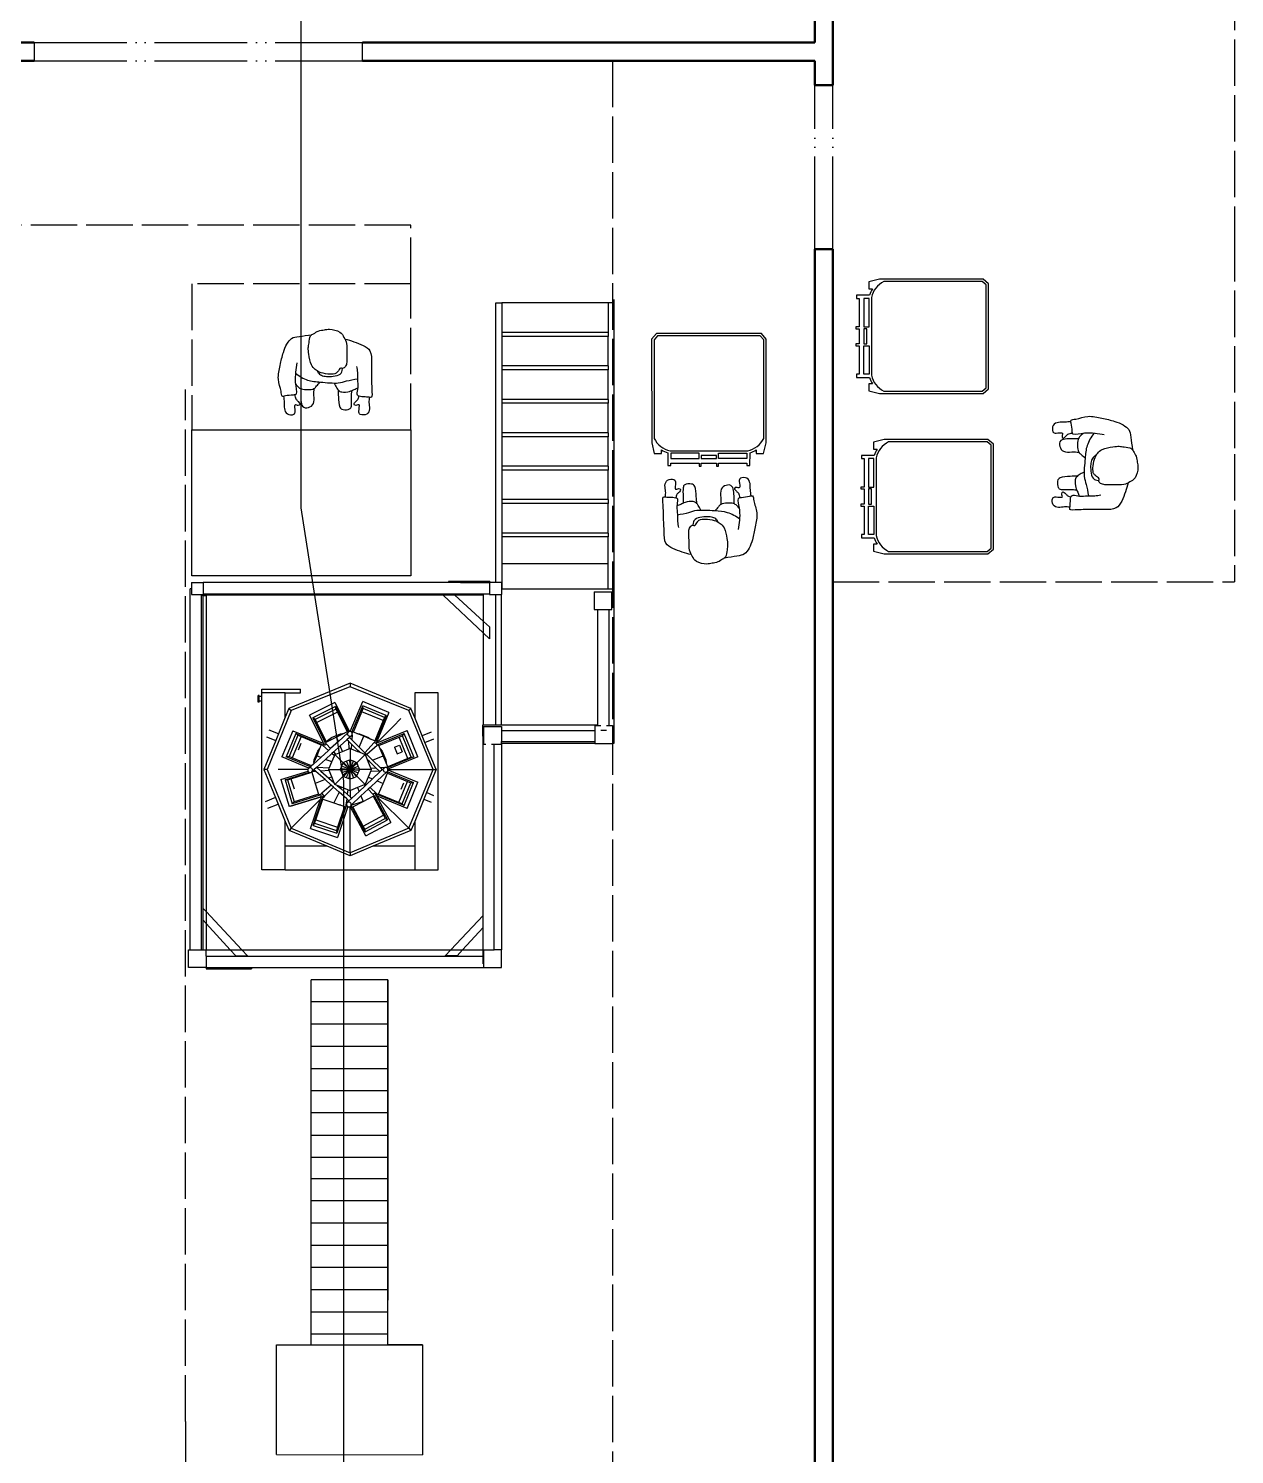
# Model space of a CAD drawing. Header units: millimetres. Extents: x 44692 to 172587, y -26854 to 14445.
# Drawn here: x 161605 to 168213, y -10758 to -2945 of the extents above; entities that cross this region are included whole.
import ezdxf

# ---------------------------------------------------------------- set-up
doc = ezdxf.new("R2010")
doc.units = ezdxf.units.MM
doc.header["$LTSCALE"] = 100
doc.linetypes.add('DASHEDX2', pattern=[3.048, 2.54, -0.508])
doc.linetypes.add('DIVIDEX2', pattern=[6.604, 5.08, -0.508, 0, -0.508, 0, -0.508])
for name, color, linetype in [('Area circulacion', 50, 'DASHEDX2'), ('Area proceso', 90, 'DASHEDX2'), ('Flujo linea A', 4, 'Continuous'), ('Maquinas', 200, 'Continuous'), ('Mesas-estantes', 230, 'Continuous'), ('Muebles', 112, 'Continuous'), ('Personal', 171, 'Continuous'), ('Puertas', 43, 'DIVIDEX2')]:
    doc.layers.add(name, color=color, linetype=linetype)
doc.layers.add('Paredes', color=7, linetype='Continuous', lineweight=50)

# ---------------------------------------------------------------- blocks, each defined once
blk = doc.blocks.new('pa17-16')
for points, knots in [([(5.62, 2.5537), (5.6188, 2.5427), (5.6154, 2.5253), (5.6223, 2.4901), (5.6346, 2.4293), (5.661, 2.4064), (5.685, 2.3908), (5.7322, 2.3832), (5.7723, 2.3842), (5.7881, 2.3969), (5.8018, 2.4268), (5.8146, 2.4162), (5.8324, 2.4305), (5.8382, 2.4568), (5.8318, 2.5038), (5.8344, 2.5615), (5.8137, 2.5937), (5.7944, 2.6284), (5.7307, 2.6388), (5.7037, 2.6296), (5.6679, 2.626), (5.6442, 2.6055), (5.6228, 2.5961), (5.6214, 2.5667), (5.62, 2.5537)], [0, 0, 0, 0, 0.297584, 0.631064, 1.068635, 1.39533, 1.69617, 2.097861, 2.458938, 2.716293, 3.010442, 3.199165, 3.447293, 3.731671, 4.119196, 4.541864, 4.881702, 5.22714, 5.673063, 5.989311, 6.327668, 6.644571, 6.906626, 7.259736, 7.259736, 7.259736, 7.259736]), ([(5.5575, 2.4391), (5.5549, 2.4218), (5.5525, 2.3852), (5.5491, 2.3329), (5.5712, 2.2599), (5.5431, 2.2589), (5.5029, 2.2526), (5.4793, 2.2435), (5.4785, 2.2813), (5.4499, 2.3438), (5.4658, 2.4235), (5.4776, 2.5033), (5.5116, 2.5798), (5.5552, 2.585), (5.608, 2.5962), (5.6336, 2.6001)], [0, 0, 0, 0, 0.404899, 0.829805, 1.276298, 1.516647, 1.885942, 2.122553, 2.418487, 2.881882, 3.382407, 3.897515, 4.613825, 5.020942, 5.393355, 5.393355, 5.393355, 5.393355]), ([(5.8196, 2.5846), (5.837, 2.5819), (5.8817, 2.5675), (5.9755, 2.5418), (5.972, 2.4609), (5.9791, 2.3926), (5.9812, 2.315), (5.9891, 2.2612), (5.9692, 2.2664), (5.9401, 2.2663), (5.9063, 2.2668), (5.9005, 2.2811), (5.909, 2.3184), (5.9007, 2.3606), (5.9019, 2.4011), (5.8964, 2.4238), (5.8933, 2.4348)], [6.682038, 6.682038, 6.682038, 6.682038, 7.076266, 7.806153, 8.304227, 8.77662, 9.284333, 9.649979, 9.844608, 10.160206, 10.472731, 10.661147, 10.998544, 11.371438, 11.724832, 12.051545, 12.051545, 12.051545, 12.051545]), ([(5.6724, 2.3994), (5.675, 2.3947), (5.6837, 2.383), (5.7041, 2.3718), (5.7348, 2.3697), (5.774, 2.3728), (5.8085, 2.3874), (5.8116, 2.4015), (5.8144, 2.4199)], [0.121052, 0.121052, 0.121052, 0.121052, 0.297289, 0.584433, 0.895396, 1.26174, 1.600834, 1.760925, 1.760925, 1.760925, 1.760925]), ([(5.5522, 2.3809), (5.573, 2.3653), (5.6222, 2.3398), (5.6924, 2.3383), (5.7952, 2.3323), (5.8376, 2.352), (5.881, 2.3613), (5.9019, 2.366)], [0, 0, 0, 0, 0.49262, 0.970296, 1.525877, 1.91054, 2.357805, 2.357805, 2.357805, 2.357805]), ([(5.5552, 2.3206), (5.5597, 2.3147), (5.5706, 2.3043), (5.5892, 2.2916), (5.6248, 2.2913), (5.6613, 2.2967), (5.6731, 2.3154), (5.6858, 2.3299), (5.6912, 2.3378)], [0, 0, 0, 0, 0.262594, 0.520609, 0.853848, 1.185107, 1.43842, 1.738028, 1.738028, 1.738028, 1.738028]), ([(5.7713, 2.3359), (5.7736, 2.3305), (5.7786, 2.3203), (5.7954, 2.2951), (5.8154, 2.2848), (5.8612, 2.2906), (5.8838, 2.3057), (5.8988, 2.3117), (5.9058, 2.3148)], [0, 0, 0, 0, 0.233477, 0.532145, 0.79329, 1.163492, 1.458071, 1.725911, 1.725911, 1.725911, 1.725911]), ([(5.4915, 2.2484), (5.4936, 2.2374), (5.4981, 2.215), (5.4968, 2.1806), (5.512, 2.1445), (5.5569, 2.147), (5.5634, 2.1681), (5.5498, 2.2128), (5.5753, 2.1995), (5.5912, 2.209), (5.5741, 2.2257), (5.5617, 2.2339), (5.5559, 2.2515), (5.5556, 2.26)], [0, 0, 0, 0, 0.324329, 0.654038, 0.980089, 1.31306, 1.562526, 1.890179, 2.123217, 2.319335, 2.559559, 2.78492, 3.066636, 3.066636, 3.066636, 3.066636]), ([(5.5867, 2.2952), (5.5866, 2.2877), (5.5872, 2.2667), (5.5883, 2.1873), (5.6353, 2.19), (5.6673, 2.2128), (5.6606, 2.2618), (5.6599, 2.2881), (5.6606, 2.3008)], [0.078483, 0.078483, 0.078483, 0.078483, 0.321516, 0.797556, 1.122606, 1.448668, 1.830958, 2.166281, 2.166281, 2.166281, 2.166281]), ([(5.7943, 2.2992), (5.7951, 2.2858), (5.7984, 2.2614), (5.8038, 2.2002), (5.8255, 2.1869), (5.8672, 2.191), (5.8755, 2.2117), (5.8718, 2.2605), (5.8715, 2.286), (5.871, 2.2978)], [0, 0, 0, 0, 0.353805, 0.775896, 1.041599, 1.377968, 1.615337, 2.001902, 2.313716, 2.313716, 2.313716, 2.313716]), ([(5.9713, 2.2652), (5.9703, 2.2553), (5.9686, 2.234), (5.9786, 2.2017), (5.9668, 2.1644), (5.9218, 2.1628), (5.9134, 2.1832), (5.9229, 2.229), (5.8988, 2.2135), (5.882, 2.2215), (5.8976, 2.2397), (5.908, 2.248), (5.912, 2.2618), (5.9127, 2.2683)], [0.038839, 0.038839, 0.038839, 0.038839, 0.324329, 0.654038, 0.980089, 1.31306, 1.562526, 1.890179, 2.123217, 2.319335, 2.559559, 2.78492, 2.989829, 2.989829, 2.989829, 2.989829])]:
    blk.add_open_spline(points, degree=3, knots=knots)
blk = doc.blocks.new('MU11-9')
for points in [[(-0.0431, 0.5974), (-0.0431, 0.5827), (-0.171, 0.5827), (-0.171, 0.5944), (-0.178, 0.5944), (-0.185, 0.5944), (-0.1854, 0.5362, 0.065352), (-0.2135, 0.5234), (-0.2134, 0.5392), (-0.2457, 0.5392), (-0.2575, 0.4915), (-0.2579, 0.0248), (-0.2362, 0), (0, 0), (0.2362, 0), (0.2579, 0.0248), (0.2575, 0.4915), (0.2457, 0.5392), (0.2134, 0.5392), (0.2135, 0.5234, 0.065352), (0.1854, 0.5362), (0.185, 0.5944), (0.178, 0.5944), (0.171, 0.5944), (0.171, 0.5827), (0.0431, 0.5827), (0.0431, 0.5974), (0.0344, 0.5974), (0.0344, 0.5827), (0, 0.5827), (-0.0344, 0.5827), (-0.0344, 0.5974)], [(-0.2468, 0.4718), (-0.2471, 0.0288), (-0.2314, 0.0107), (0, 0.0107), (0.2314, 0.0107), (0.2471, 0.0288), (0.2468, 0.4718, 0.222129), (0.1747, 0.5279), (-0.1747, 0.5279, 0.222129)]]:
    blk.add_lwpolyline(points, format="xyb", close=True)
for points in [[(-0.0431, 0.5382), (-0.171, 0.5382), (-0.171, 0.5618), (-0.0431, 0.5618), (-0.0431, 0.5382)], [(0.0431, 0.5382), (0.171, 0.5382), (0.171, 0.5618), (0.0431, 0.5618), (0.0431, 0.5382)]]:
    blk.add_lwpolyline(points)
blk.add_lwpolyline([(0.0344, 0.5489), (0.0344, 0.5618), (0, 0.5618), (-0.0344, 0.5618), (-0.0344, 0.5489), (0, 0.5489)], close=True)

msp = doc.modelspace()

# ---------------------------------------------------------------- linework, layer by layer
at = {"layer": 'Area circulacion'}
for p, q in [((164805.615, -3121.917), (164805.615, -18323.152)), ((164805.615, -3121.917), (164805.615, -3271.917)), ((163700.126, -4021.917), (151171.241, -4021.917)), ((163700.126, -4344.124), (163700.126, -4021.917)), ((162466.513, -10576.822), (162466.513, -4921.917)), ((162466.513, -10576.822), (162466.513, -15026.822))]:
    msp.add_line(p, q, dxfattribs=at)
at = {"layer": 'Area proceso'}
for p, q in [((168213.246, -1176.439), (168213.246, -4076.439)), ((168213.246, -4076.439), (168213.246, -5276.439)), ((168213.246, -5276.439), (168213.246, -5976.439)), ((166013.246, -5976.439), (168213.246, -5976.439))]:
    msp.add_line(p, q, dxfattribs=at)
at = {"layer": 'Area proceso', "linetype": 'DASHEDX2'}
for p, q in [((163700.126, -4344.124), (162500.126, -4344.124)), ((162500.126, -4344.124), (162500.126, -5144.124)), ((163700.126, -5144.124), (163700.126, -4344.124))]:
    msp.add_line(p, q, dxfattribs=at)
at = {"layer": 'Flujo linea A'}
for p, q in [((163100.126, -3572.223), (163100.126, -849.099)), ((163100.126, -5571.19), (163100.126, -3572.223)), ((163333.835, -7068.065), (163100.126, -5571.19)), ((163333.835, -15033.968), (163333.835, -7068.065))]:
    msp.add_line(p, q, dxfattribs=at)
at = {"layer": 'Maquinas'}
for p, q in [((164166.321, -4448.675), (164198.667, -4448.675)), ((164166.321, -5980.769), (164166.321, -4448.675)), ((164780.9, -4448.675), (164198.667, -4448.675)), ((164198.667, -4448.675), (164198.667, -4610.406)), ((164813.246, -4448.675), (164780.9, -4448.675)), ((164780.9, -4448.675), (164780.9, -4610.406)), ((164813.246, -4429.267), (164813.246, -4448.675)), ((164813.246, -4448.675), (164813.246, -6014.234)), ((164780.9, -4610.406), (164198.667, -4610.406)), ((164198.667, -4610.406), (164198.667, -4631.83)), ((164780.9, -4631.83), (164198.667, -4631.83)), ((164198.667, -4631.83), (164198.667, -4793.562)), ((164780.9, -4610.406), (164780.9, -4631.83)), ((164780.9, -4793.562), (164780.9, -4631.83)), ((164780.9, -4793.562), (164198.667, -4793.562)), ((164198.667, -4793.562), (164198.667, -4814.986)), ((164780.9, -4814.986), (164198.667, -4814.986)), ((164198.667, -4814.986), (164198.667, -4976.717)), ((164780.9, -4793.562), (164780.9, -4814.986)), ((164780.9, -4976.717), (164780.9, -4814.986)), ((164780.9, -4976.717), (164198.667, -4976.717)), ((164198.667, -4976.717), (164198.667, -4998.141)), ((164780.9, -4998.141), (164198.667, -4998.141)), ((164198.667, -4998.141), (164198.667, -5159.873)), ((164780.9, -4976.717), (164780.9, -4998.141)), ((164780.9, -5159.873), (164780.9, -4998.141)), ((164780.9, -5159.873), (164198.667, -5159.873)), ((164198.667, -5159.873), (164198.667, -5181.297)), ((164780.9, -5181.297), (164198.667, -5181.297)), ((164198.667, -5181.297), (164198.667, -5343.028)), ((164780.9, -5159.873), (164780.9, -5181.297)), ((164780.9, -5343.028), (164780.9, -5181.297)), ((164780.9, -5343.028), (164198.667, -5343.028)), ((164198.667, -5343.028), (164198.667, -5364.452)), ((164780.9, -5364.452), (164198.667, -5364.452)), ((164198.667, -5364.452), (164198.667, -5526.184)), ((164780.9, -5343.028), (164780.9, -5364.452)), ((164780.9, -5526.184), (164780.9, -5364.452)), ((164780.9, -5526.184), (164198.667, -5526.184)), ((164198.667, -5526.184), (164198.667, -5547.608)), ((164780.9, -5526.184), (164780.9, -5547.608)), ((164780.9, -5547.608), (164198.667, -5547.608)), ((164198.667, -5547.608), (164198.667, -5709.339)), ((164780.9, -5709.339), (164780.9, -5547.608)), ((164780.9, -5709.339), (164198.667, -5709.339)), ((164198.667, -5709.339), (164198.667, -5730.763)), ((164780.9, -5730.763), (164198.667, -5730.763)), ((164198.667, -5730.763), (164198.667, -5878.662)), ((164780.9, -5709.339), (164780.9, -5730.763)), ((164780.9, -5878.662), (164780.9, -5730.763)), ((164780.9, -5878.662), (164198.667, -5878.662)), ((164198.667, -5878.662), (164198.667, -6014.234)), ((164780.9, -6014.234), (164780.9, -5878.662)), ((162491.76, -7992.707), (162491.76, -6015.859)), ((162498.027, -6015.859), (162491.76, -6015.859)), ((162498.027, -5980.769), (162562.719, -5980.769)), ((162498.027, -5980.769), (162498.027, -6015.859)), ((162498.027, -6015.859), (162498.027, -6045.462)), ((162562.719, -5980.769), (162562.719, -6042.362)), ((164131.513, -5980.769), (162562.719, -5980.769)), ((163971.625, -5975.386), (163906.932, -5975.386)), ((163906.932, -5975.386), (163906.932, -5980.769)), ((164133.356, -5975.386), (163971.625, -5975.386)), ((163971.625, -5975.386), (163971.625, -5980.769)), ((163971.625, -5980.769), (164131.513, -5980.769)), ((164131.513, -5980.769), (164131.513, -6042.362)), ((164131.513, -5980.769), (164133.356, -5980.769)), ((164196.206, -5980.769), (164131.513, -5980.769)), ((164196.206, -5980.769), (164131.513, -5980.769)), ((164133.356, -5975.386), (164133.356, -5980.769)), ((164166.321, -5980.769), (164133.356, -5980.769)), ((164196.206, -5980.769), (164166.321, -5980.769)), ((164196.206, -5980.769), (164196.206, -6014.234)), ((164196.206, -6014.234), (164198.667, -6014.234)), ((164196.206, -6014.234), (164196.206, -6045.462)), ((164198.667, -6014.234), (164780.9, -6014.234)), ((164780.9, -6014.234), (164813.246, -6014.234)), ((164813.246, -6014.234), (164813.246, -6861.706)), ((162498.027, -6045.462), (162553.353, -6045.462)), ((162553.353, -6045.462), (162562.719, -6045.462)), ((162553.353, -6049.567), (162553.353, -6045.462)), ((162553.353, -6049.567), (162562.719, -6049.567)), ((162553.353, -7992.707), (162553.353, -6049.567)), ((162562.719, -6042.362), (164099.167, -6042.362)), ((162562.719, -6042.362), (162562.719, -6045.462)), ((162562.719, -6051.931), (162562.719, -6049.567)), ((162578.892, -6049.567), (162562.719, -6049.567)), ((162562.719, -6051.931), (162578.892, -6051.931)), ((162562.719, -7766.283), (162562.719, -6051.931)), ((162578.892, -6049.567), (162578.892, -6051.931)), ((163877.122, -6049.567), (162578.892, -6049.567)), ((162578.892, -6051.931), (162578.892, -7783.534)), ((163937.436, -6045.462), (163872.743, -6045.462)), ((163877.122, -6049.567), (163872.743, -6045.462)), ((163941.914, -6049.567), (163877.122, -6049.567)), ((164099.167, -6257.734), (163877.122, -6049.567)), ((163941.914, -6049.567), (163937.436, -6045.462)), ((164099.167, -6049.567), (163941.914, -6049.567)), ((164099.167, -6193.715), (163941.914, -6049.567)), ((164099.167, -6049.567), (164099.167, -6042.362)), ((164099.167, -6042.362), (164131.513, -6042.362)), ((164099.167, -6193.715), (164099.167, -6049.567)), ((164131.513, -6042.362), (164131.513, -6045.462)), ((164131.513, -6045.462), (164166.321, -6045.462)), ((164166.321, -6759.913), (164166.321, -6045.462)), ((164166.321, -6045.462), (164196.206, -6045.462)), ((164196.206, -6759.913), (164196.206, -6045.462)), ((164704.719, -6031.597), (164704.719, -6128.635)), ((164704.719, -6031.597), (164801.758, -6031.597)), ((164801.758, -6128.635), (164801.758, -6031.597)), ((164704.719, -6128.635), (164725.272, -6128.635)), ((164725.272, -6759.913), (164725.272, -6128.635)), ((164725.272, -6128.635), (164786.865, -6128.635)), ((164786.865, -6128.635), (164801.758, -6128.635)), ((164786.865, -6764.668), (164786.865, -6128.635)), ((164131.513, -6223.366), (164099.167, -6193.715)), ((164099.167, -6257.734), (164099.167, -6193.715)), ((164131.513, -6223.366), (164131.513, -6288.059)), ((164099.167, -6759.913), (164099.167, -6257.734)), ((164131.513, -6288.059), (164099.167, -6257.734)), ((163366.951, -6531.208), (163032.05, -6669.928)), ((163366.916, -6551.107), (163044.575, -6682.41)), ((163366.951, -6551.092), (163366.916, -6551.107)), ((163366.951, -6531.208), (163366.951, -6551.092)), ((163700.886, -6670.894), (163366.951, -6531.208)), ((163689.357, -6682.423), (163366.951, -6551.092)), ((162870.039, -6599.502), (162863.57, -6599.502)), ((162863.57, -6635.659), (162863.57, -6599.502)), ((162870.039, -6635.659), (162863.57, -6635.659)), ((162870.039, -6604.642), (162870.039, -6599.502)), ((162882.978, -6604.642), (162870.039, -6604.642)), ((162870.039, -6630.519), (162870.039, -6604.642)), ((162882.978, -6630.519), (162870.039, -6630.519)), ((162870.039, -6635.659), (162870.039, -6630.519)), ((162882.978, -6584.328), (162882.978, -6564.92)), ((162882.978, -6564.92), (163096.463, -6564.92)), ((163012.363, -6584.328), (162882.978, -6584.328)), ((162882.978, -6604.642), (162882.978, -6584.328)), ((162882.978, -6630.519), (162882.978, -6604.642)), ((162882.978, -7554.716), (162882.978, -6630.519)), ((163012.363, -6717.929), (163012.363, -6584.328)), ((163012.363, -6584.328), (163096.463, -6584.328)), ((163096.463, -6584.328), (163096.463, -6564.92)), ((163284.69, -6637.767), (163145.74, -6707.044)), ((163284.69, -6637.767), (163364.149, -6797.138)), ((163368.566, -6797.122), (163436.773, -6632.456)), ((163580.216, -6691.872), (163436.773, -6632.456)), ((163850.924, -6584.328), (163721.538, -6584.328)), ((163721.538, -6584.328), (163721.538, -6720.754)), ((163850.924, -7554.716), (163850.924, -6584.328)), ((163044.545, -6682.423), (162913.897, -7004.829)), ((163012.363, -6717.929), (162974.574, -6810.066)), ((163032.05, -6669.928), (163012.363, -6717.929)), ((163032.05, -6669.928), (163044.545, -6682.423)), ((163044.575, -6682.41), (163044.545, -6682.423)), ((163221.227, -6858.447), (163145.74, -6707.044)), ((163286.869, -6660.545), (163164.093, -6721.758)), ((163289.172, -6674.227), (163176.448, -6730.429)), ((163297.858, -6691.647), (163185.134, -6747.849)), ((163286.869, -6660.545), (163354.908, -6797.01)), ((163289.172, -6674.227), (163286.869, -6660.545)), ((163289.172, -6674.227), (163297.858, -6691.647)), ((163297.858, -6691.647), (163351.289, -6798.814)), ((163379.355, -6796.839), (163437.709, -6655.96)), ((163385.996, -6799.59), (163431.821, -6688.957)), ((163431.821, -6688.957), (163439.27, -6670.973)), ((163548.191, -6737.159), (163431.821, -6688.957)), ((163439.27, -6670.973), (163437.709, -6655.96)), ((163564.456, -6708.46), (163437.709, -6655.96)), ((163555.64, -6719.175), (163439.27, -6670.973)), ((163564.456, -6708.46), (163506.102, -6849.339)), ((163580.216, -6691.872), (163510.182, -6860.951)), ((163555.64, -6719.175), (163548.191, -6737.159)), ((163555.64, -6719.175), (163564.456, -6708.46)), ((163689.357, -6682.423), (163700.886, -6670.894)), ((163689.375, -6682.467), (163689.357, -6682.423)), ((163822.902, -7004.829), (163689.375, -6682.467)), ((163701.366, -6671.095), (163700.886, -6670.894)), ((163701.085, -6671.374), (163700.886, -6670.894)), ((163701.085, -6671.374), (163701.366, -6671.095)), ((163721.538, -6720.754), (163701.085, -6671.374)), ((162974.574, -6810.066), (162924.119, -6789.372)), ((163053.693, -6792.202), (162994.276, -6935.646)), ((163053.693, -6792.202), (163223.206, -6862.417)), ((163176.448, -6730.429), (163164.093, -6721.758)), ((163232.132, -6858.224), (163164.093, -6721.758)), ((163185.134, -6747.849), (163176.448, -6730.429)), ((163236.872, -6851.621), (163185.134, -6747.849)), ((163354.908, -6797.01), (163351.289, -6798.814)), ((163354.908, -6797.01), (163355.269, -6803.234)), ((163363.068, -6797.28), (163359.947, -6798.573)), ((163364.149, -6797.138), (163363.068, -6797.28)), ((163366.416, -6796.839), (163364.149, -6797.138)), ((163366.488, -6796.849), (163366.416, -6796.839)), ((163368.566, -6797.122), (163366.488, -6796.849)), ((163369.765, -6797.28), (163368.566, -6797.122)), ((163372.886, -6798.573), (163369.765, -6797.28)), ((163379.355, -6796.839), (163378.799, -6806.152)), ((163385.996, -6799.59), (163379.355, -6796.839)), ((163548.191, -6737.159), (163502.366, -6847.792)), ((163510.672, -6861.108), (163679.515, -6791.171)), ((163538.897, -6832.435), (163603.349, -6768.431)), ((163539.121, -6832.659), (163603.349, -6768.431)), ((163603.349, -6768.431), (163645.752, -6726.323)), ((163738.932, -6934.614), (163679.515, -6791.171)), ((163762.79, -6820.345), (163721.538, -6720.754)), ((164094.655, -6759.913), (164099.167, -6759.913)), ((164094.655, -6821.506), (164094.655, -6759.913)), ((164095.797, -6821.506), (164095.797, -6768.809)), ((164095.797, -6768.809), (164099.167, -6768.809)), ((164099.167, -6759.913), (164166.321, -6759.913)), ((164099.167, -6768.809), (164099.167, -6865.847)), ((164099.167, -6768.809), (164196.206, -6768.809)), ((164166.321, -6759.913), (164196.206, -6759.913)), ((164196.206, -6759.913), (164725.272, -6759.913)), ((164196.206, -6768.809), (164196.206, -6790.545)), ((164196.206, -6790.545), (164708.576, -6790.545)), ((164196.206, -6790.545), (164196.206, -6852.138)), ((164708.576, -6764.668), (164708.576, -6790.545)), ((164708.576, -6764.668), (164725.272, -6764.668)), ((164708.576, -6790.545), (164708.576, -6852.138)), ((164725.272, -6764.668), (164725.272, -6759.913)), ((164725.272, -6764.668), (164740.453, -6764.668)), ((164771.684, -6790.709), (164740.453, -6790.709)), ((164771.684, -6764.668), (164786.865, -6764.668)), ((164786.865, -6764.668), (164805.615, -6764.668)), ((164805.615, -6764.668), (164805.615, -6861.706)), ((162959.845, -6845.978), (162894.695, -7004.829)), ((162909.39, -6825.285), (162959.845, -6845.978)), ((162974.574, -6810.066), (162959.845, -6845.978)), ((163070.281, -6807.963), (163017.781, -6934.71)), ((163080.996, -6816.778), (163032.794, -6933.148)), ((163098.98, -6824.227), (163050.778, -6940.597)), ((163070.281, -6807.963), (163211.16, -6866.317)), ((163080.996, -6816.778), (163070.281, -6807.963)), ((163080.996, -6816.778), (163098.98, -6824.227)), ((163083.86, -6896.84), (163098.589, -6860.928)), ((163098.98, -6824.227), (163209.613, -6870.053)), ((163209.613, -6870.053), (163200.54, -6891.957)), ((163211.16, -6866.317), (163209.613, -6870.053)), ((163218.783, -6873.095), (163211.16, -6866.317)), ((163218.783, -6873.095), (163223.206, -6862.417)), ((163249.156, -6900.099), (163218.783, -6873.095)), ((163221.227, -6858.447), (163223.206, -6862.417)), ((163227.609, -6871.247), (163223.206, -6862.417)), ((163227.609, -6871.247), (163238.922, -6865.607)), ((163238.565, -6855.016), (163232.132, -6858.224)), ((163238.922, -6865.607), (163232.132, -6858.224)), ((163236.872, -6851.621), (163265.717, -6829.487)), ((163238.565, -6855.016), (163236.872, -6851.621)), ((163293.52, -6827.617), (163238.565, -6855.016)), ((163260.889, -6889.494), (163238.922, -6865.607)), ((163303.284, -6851.179), (163260.889, -6889.494)), ((163265.717, -6829.487), (163314.548, -6809.261)), ((163336.001, -6806.437), (163293.52, -6827.617)), ((163303.284, -6851.179), (163293.52, -6827.617)), ((163354.589, -6804.81), (163303.284, -6851.179)), ((163350.211, -6842.781), (163313.538, -6875.925)), ((163314.548, -6809.261), (163336.001, -6806.437)), ((163351.289, -6798.814), (163336.001, -6806.437)), ((163364.362, -6829.991), (163350.211, -6842.781)), ((163357.996, -6850.305), (163350.211, -6842.781)), ((163353.919, -6806.429), (163353.478, -6809.778)), ((163353.478, -6809.778), (163353.919, -6813.126)), ((163354.589, -6804.81), (163353.919, -6806.429)), ((163353.919, -6813.126), (163355.211, -6816.247)), ((163358.64, -6801.149), (163354.589, -6804.81)), ((163355.211, -6803.308), (163354.589, -6804.81)), ((163355.269, -6803.234), (163355.211, -6803.308)), ((163355.211, -6816.247), (163357.267, -6818.927)), ((163357.267, -6800.629), (163355.269, -6803.234)), ((163359.947, -6798.573), (163357.267, -6800.629)), ((163357.267, -6818.927), (163359.947, -6820.983)), ((163357.996, -6850.305), (163360.361, -6891.112)), ((163375.176, -6866.909), (163357.996, -6850.305)), ((163359.947, -6820.983), (163363.068, -6822.275)), ((163363.068, -6822.275), (163366.416, -6822.716)), ((163375.56, -6819.87), (163364.362, -6829.991)), ((163364.362, -6829.991), (163376.657, -6842.069)), ((163366.416, -6822.716), (163369.765, -6822.275)), ((163369.765, -6822.275), (163372.886, -6820.983)), ((163375.565, -6800.629), (163372.886, -6798.573)), ((163372.886, -6820.983), (163375.059, -6819.315)), ((163375.176, -6866.909), (163373.728, -6891.19)), ((163375.059, -6819.315), (163375.565, -6818.927)), ((163375.059, -6819.315), (163375.56, -6819.87)), ((163410.302, -6900.858), (163375.176, -6866.909)), ((163377.621, -6803.308), (163375.565, -6800.629)), ((163375.565, -6818.927), (163377.621, -6816.247)), ((163378.294, -6814.623), (163376.657, -6842.069)), ((163376.657, -6842.069), (163417.916, -6882.598)), ((163378.799, -6806.152), (163377.621, -6803.308)), ((163377.621, -6816.247), (163378.294, -6814.623)), ((163378.294, -6814.623), (163378.914, -6813.126)), ((163378.914, -6806.429), (163378.799, -6806.152)), ((163379.355, -6809.778), (163378.914, -6806.429)), ((163378.914, -6813.126), (163379.355, -6809.778)), ((163404.68, -6807.329), (163385.996, -6799.59)), ((163404.68, -6807.329), (163419.353, -6809.261)), ((163442.728, -6823.089), (163404.68, -6807.329)), ((163417.916, -6882.598), (163442.728, -6823.089)), ((163419.353, -6809.261), (163468.184, -6829.487)), ((163479.926, -6838.497), (163442.728, -6823.089)), ((163449.006, -6913.139), (163499.291, -6856.949)), ((163515.048, -6873.569), (163459.155, -6923.108)), ((163468.184, -6829.487), (163479.926, -6838.497)), ((163502.366, -6847.792), (163479.926, -6838.497)), ((163499.291, -6856.949), (163506.102, -6849.339)), ((163499.291, -6856.949), (163509.465, -6861.164)), ((163506.102, -6849.339), (163502.366, -6847.792)), ((163509.465, -6861.164), (163509.749, -6861.381)), ((163509.82, -6861.31), (163509.465, -6861.164)), ((163509.749, -6861.381), (163509.82, -6861.31)), ((163509.749, -6861.381), (163510.117, -6861.663)), ((163510.002, -6861.386), (163509.82, -6861.31)), ((163510.002, -6861.386), (163510.182, -6860.951)), ((163510.672, -6861.108), (163510.002, -6861.386)), ((163510.002, -6861.386), (163510.117, -6861.663)), ((163510.117, -6861.663), (163515.048, -6873.569)), ((163510.182, -6860.951), (163538.897, -6832.435)), ((163510.672, -6861.108), (163539.121, -6832.659)), ((163522.678, -6866.807), (163515.048, -6873.569)), ((163522.678, -6866.807), (163663.557, -6808.453)), ((163525.429, -6873.448), (163522.678, -6866.807)), ((163525.429, -6873.448), (163636.062, -6827.622)), ((163532.783, -6891.203), (163525.429, -6873.448)), ((163539.121, -6832.659), (163538.897, -6832.435)), ((163610.592, -6883.387), (163637.675, -6872.169)), ((163636.062, -6827.622), (163654.045, -6820.173)), ((163684.264, -6943.992), (163636.062, -6827.622)), ((163637.905, -6872.074), (163637.675, -6872.169)), ((163637.675, -6872.169), (163652.529, -6908.03)), ((163654.045, -6820.173), (163663.557, -6808.453)), ((163702.247, -6936.543), (163654.045, -6820.173)), ((163716.057, -6935.199), (163663.557, -6808.453)), ((163811.61, -6800.123), (163762.79, -6820.345)), ((163777.644, -6856.206), (163762.79, -6820.345)), ((163777.644, -6856.206), (163826.464, -6835.984)), ((163839.206, -7004.829), (163777.644, -6856.206)), ((164094.655, -6821.506), (164095.797, -6821.506)), ((164095.797, -7804.381), (164095.797, -6821.506)), ((164099.167, -6865.847), (164111.195, -6865.847)), ((164141.992, -6865.847), (164157.39, -6865.847)), ((164157.39, -6865.847), (164196.206, -6865.847)), ((164157.39, -7992.707), (164157.39, -6865.847)), ((164196.206, -6852.138), (164708.576, -6852.138)), ((164196.206, -6861.706), (164196.206, -6852.138)), ((164708.576, -6861.706), (164196.206, -6861.706)), ((164196.206, -6865.847), (164196.206, -6861.706)), ((164196.206, -6865.847), (164196.206, -7992.707)), ((164708.576, -6852.138), (164708.576, -6861.706)), ((164708.576, -6861.706), (164805.615, -6861.706)), ((164813.246, -6861.706), (164805.615, -6861.706)), ((163142.083, -6996.869), (162994.276, -6935.646)), ((163032.794, -6933.148), (163017.781, -6934.71)), ((163150.18, -6989.551), (163017.781, -6934.71)), ((163050.778, -6940.597), (163032.794, -6933.148)), ((163156.083, -6984.216), (163050.778, -6940.597)), ((163206.536, -6938.617), (163166.06, -6975.199)), ((163184.91, -6929.691), (163169.468, -6966.972)), ((163169.468, -6966.972), (163171.382, -6952.427)), ((163171.382, -6952.427), (163191.609, -6903.596)), ((163232.372, -6949.281), (163183.864, -6993.122)), ((163200.54, -6891.957), (163184.91, -6929.691)), ((163206.536, -6938.617), (163184.91, -6929.691)), ((163191.609, -6903.596), (163200.54, -6891.957)), ((163249.156, -6900.099), (163206.536, -6938.617)), ((163268.127, -6916.966), (163232.372, -6949.281)), ((163267.506, -6963.783), (163232.372, -6949.281)), ((163260.889, -6889.494), (163249.156, -6900.099)), ((163267.506, -6963.783), (163281.846, -6929.163)), ((163277.971, -6908.07), (163268.127, -6916.966)), ((163281.846, -6929.163), (163268.127, -6916.966)), ((163313.538, -6875.925), (163277.971, -6908.07)), ((163289.405, -6920.503), (163277.971, -6908.07)), ((163281.846, -6929.163), (163284.61, -6922.489)), ((163284.61, -6922.489), (163289.405, -6920.503)), ((163284.61, -6922.489), (163329.806, -6967.685)), ((163289.405, -6920.503), (163325.768, -6905.441)), ((163325.768, -6905.441), (163313.538, -6875.925)), ((163325.768, -6905.441), (163360.361, -6891.112)), ((163363.978, -6953.53), (163348.373, -6959.994)), ((163360.361, -6891.112), (163366.951, -6888.383)), ((163366.951, -6952.299), (163363.978, -6953.53)), ((163363.978, -6953.53), (163366.951, -7004.829)), ((163366.951, -6888.383), (163366.951, -6952.299)), ((163366.951, -6888.383), (163373.728, -6891.19)), ((163370.008, -6953.565), (163366.951, -6952.299)), ((163370.008, -6953.565), (163366.951, -7004.829)), ((163385.628, -6960.035), (163370.008, -6953.565)), ((163373.728, -6891.19), (163408.353, -6905.532)), ((163449.291, -6922.489), (163404.095, -6967.685)), ((163408.353, -6905.532), (163410.302, -6900.858)), ((163408.353, -6905.532), (163420.227, -6910.451)), ((163420.227, -6910.451), (163410.302, -6900.858)), ((163417.916, -6882.598), (163449.006, -6913.139)), ((163420.227, -6910.451), (163449.291, -6922.489)), ((163449.006, -6913.139), (163459.155, -6923.108)), ((163449.291, -6922.489), (163460.378, -6949.256)), ((163459.155, -6923.108), (163490.678, -6954.075)), ((163472.907, -6961.365), (163460.378, -6949.256)), ((163460.378, -6949.256), (163466.485, -6963.999)), ((163490.678, -6954.075), (163548.928, -6930.18)), ((163532.783, -6891.203), (163542.292, -6903.596)), ((163548.928, -6930.18), (163532.783, -6891.203)), ((163542.292, -6903.596), (163562.519, -6952.427)), ((163564.558, -6967.914), (163548.928, -6930.18)), ((163562.519, -6952.427), (163564.558, -6967.914)), ((163684.264, -6943.992), (163573.631, -6989.818)), ((163738.932, -6934.614), (163574.554, -7002.702)), ((163716.057, -6935.199), (163575.178, -6993.553)), ((163610.592, -6883.387), (163625.446, -6919.248)), ((163625.446, -6919.248), (163652.529, -6908.03)), ((163652.529, -6908.03), (163652.759, -6907.935)), ((163702.247, -6936.543), (163684.264, -6943.992)), ((163702.247, -6936.543), (163716.057, -6935.199)), ((162894.695, -7004.829), (162894.498, -7005.311)), ((162894.894, -7005.309), (162894.498, -7005.311)), ((162913.897, -7004.829), (162894.695, -7004.829)), ((162894.695, -7004.829), (162894.894, -7005.309)), ((162894.894, -7005.309), (162958.321, -7158.437)), ((162913.897, -7004.829), (162913.917, -7004.88)), ((162913.917, -7004.88), (163044.545, -7327.235)), ((163032.633, -7004.829), (162972.875, -7005.038)), ((162988.234, -7059.199), (163137.312, -7013.905)), ((163011.056, -7060.849), (163144.534, -7020.295)), ((163136.486, -7004.467), (163032.633, -7004.829)), ((163136.336, -7004.829), (163032.633, -7004.829)), ((163043.556, -7055.2), (163158.132, -7020.389)), ((163136.336, -7004.829), (163135.891, -7008.189)), ((163135.891, -7008.189), (163136.332, -7011.538)), ((163136.332, -7011.538), (163137.312, -7013.905)), ((163136.486, -7004.467), (163136.336, -7004.829)), ((163137.624, -7001.72), (163136.486, -7004.467)), ((163137.312, -7013.905), (163137.624, -7014.658)), ((163139.68, -6999.04), (163137.624, -7001.72)), ((163137.624, -7014.658), (163139.68, -7017.338)), ((163142.083, -6996.869), (163139.68, -6999.04)), ((163142.36, -6996.984), (163139.68, -6999.04)), ((163139.68, -7017.338), (163142.36, -7019.394)), ((163150.18, -6989.551), (163142.083, -6996.869)), ((163145.481, -6995.691), (163142.36, -6996.984)), ((163142.36, -7019.394), (163144.534, -7020.295)), ((163144.534, -7020.295), (163145.481, -7020.687)), ((163148.829, -6995.251), (163145.481, -6995.691)), ((163145.481, -7020.687), (163148.829, -7021.128)), ((163148.379, -7007.716), (163147.907, -7008.143)), ((163152.178, -6995.691), (163148.829, -6995.251)), ((163148.829, -7021.128), (163152.178, -7020.687)), ((163156.083, -6984.216), (163150.18, -6989.551)), ((163155.299, -6996.984), (163152.178, -6995.691)), ((163152.178, -7020.687), (163155.299, -7019.394)), ((163157.978, -6999.04), (163155.299, -6996.984)), ((163155.299, -7019.394), (163157.351, -7017.819)), ((163166.06, -6975.199), (163156.083, -6984.216)), ((163160.034, -7014.658), (163157.073, -7017.335)), ((163157.351, -7017.819), (163157.978, -7017.338)), ((163157.351, -7017.819), (163158.132, -7020.389)), ((163160.034, -7001.72), (163157.978, -6999.04)), ((163157.978, -7017.338), (163158.679, -7016.425)), ((163158.132, -7020.389), (163176.898, -7082.153)), ((163158.679, -7016.425), (163160.034, -7014.658)), ((163166.861, -7015.969), (163158.679, -7016.425)), ((163161.327, -7004.84), (163160.034, -7001.72)), ((163160.034, -7014.658), (163165.078, -7010.1)), ((163160.034, -7014.658), (163161.327, -7011.538)), ((163161.768, -7008.189), (163161.327, -7004.84)), ((163161.327, -7011.538), (163161.768, -7008.189)), ((163165.078, -7010.1), (163165.167, -7010.02)), ((163165.253, -7010.677), (163165.078, -7010.1)), ((163165.167, -7010.02), (163169.466, -7006.135)), ((163165.253, -7010.677), (163165.167, -7010.02)), ((163166.861, -7015.969), (163165.253, -7010.677)), ((163169.468, -6966.972), (163166.06, -6975.199)), ((163179.71, -7015.254), (163166.861, -7015.969)), ((163183.864, -6993.122), (163169.466, -7006.135)), ((163179.71, -7015.254), (163169.466, -7006.135)), ((163230.407, -7060.382), (163179.71, -7015.254)), ((163183.864, -6993.122), (163185.527, -6994.581)), ((163253.166, -6998.402), (163185.527, -6994.581)), ((163185.527, -6994.581), (163207.322, -7013.716)), ((163253.129, -7011.166), (163207.322, -7013.716)), ((163207.322, -7013.716), (163250.953, -7052.023)), ((163250.504, -7004.829), (163253.166, -6998.402)), ((163250.504, -7004.829), (163314.42, -7004.829)), ((163253.129, -7011.166), (163250.504, -7004.829)), ((163267.298, -7045.373), (163253.129, -7011.166)), ((163253.166, -6998.402), (163267.506, -6963.783)), ((163314.42, -7004.829), (163315.621, -7001.93)), ((163314.42, -7004.829), (163315.604, -7007.688)), ((163366.951, -7004.829), (163315.604, -7007.688)), ((163315.604, -7007.688), (163321.996, -7023.119)), ((163315.621, -7001.93), (163322.09, -6986.313)), ((163366.951, -7004.829), (163315.621, -7001.93)), ((163366.951, -7004.829), (163321.996, -7023.119)), ((163321.996, -7023.119), (163327.984, -7037.575)), ((163322.09, -6986.313), (163328.559, -6970.695)), ((163366.951, -7004.829), (163322.09, -6986.313)), ((163366.951, -7004.829), (163327.984, -7037.575)), ((163328.559, -6970.695), (163329.806, -6967.685)), ((163366.951, -7004.829), (163328.559, -6970.695)), ((163331.969, -6966.789), (163329.806, -6967.685)), ((163366.951, -7004.829), (163331.14, -7042.526)), ((163348.373, -6959.994), (163331.969, -6966.789)), ((163366.951, -7004.829), (163331.969, -6966.789)), ((163366.951, -7004.829), (163345.847, -7048.618)), ((163366.951, -7004.829), (163348.373, -6959.994)), ((163366.951, -7004.829), (163361.268, -7055.006)), ((163366.951, -7004.829), (163385.628, -6960.035)), ((163366.951, -7004.829), (163401.248, -6966.505)), ((163405.375, -6970.774), (163366.951, -7004.829)), ((163366.951, -7004.829), (163411.852, -6986.41)), ((163418.329, -7002.047), (163366.951, -7004.829)), ((163366.951, -7004.829), (163411.696, -7023.623)), ((163366.951, -7004.829), (163385.5, -7049.676)), ((163402.296, -7042.719), (163366.951, -7004.829)), ((163366.951, -7004.829), (163405.219, -7039.26)), ((163366.951, -7004.829), (163418.173, -7007.987)), ((163368.196, -7056.844), (163366.951, -7004.829)), ((163401.248, -6966.505), (163385.628, -6960.035)), ((163404.095, -6967.685), (163401.248, -6966.505)), ((163405.375, -6970.774), (163404.095, -6967.685)), ((163405.219, -7039.26), (163411.696, -7023.623)), ((163411.852, -6986.41), (163405.375, -6970.774)), ((163411.696, -7023.623), (163418.173, -7007.987)), ((163418.329, -7002.047), (163411.852, -6986.41)), ((163418.173, -7007.987), (163419.481, -7004.829)), ((163419.481, -7004.829), (163418.329, -7002.047)), ((163483.397, -7004.829), (163419.481, -7004.829)), ((163480.498, -7011.828), (163466.14, -7046.491)), ((163466.485, -6963.999), (163472.907, -6961.365)), ((163466.485, -6963.999), (163480.843, -6998.662)), ((163509.871, -6997.09), (163472.907, -6961.365)), ((163483.397, -7004.829), (163480.498, -7011.828)), ((163480.498, -7011.828), (163528.16, -7014.766)), ((163509.871, -6997.09), (163480.843, -6998.662)), ((163480.843, -6998.662), (163483.397, -7004.829)), ((163531.241, -7017.744), (163489.808, -7056.432)), ((163490.678, -6954.075), (163533.182, -6995.828)), ((163528.16, -7014.766), (163509.871, -6997.09)), ((163568.709, -7017.697), (163515.615, -7067.272)), ((163531.241, -7017.744), (163528.16, -7014.766)), ((163543.675, -7006.135), (163531.241, -7017.744)), ((163557.666, -6994.502), (163533.182, -6995.828)), ((163533.182, -6995.828), (163543.675, -7006.135)), ((163553.091, -6997.343), (163543.675, -7006.135)), ((163548.298, -7080.999), (163571.797, -7024.267)), ((163549.742, -7003.143), (163549.301, -7006.492)), ((163549.301, -7006.492), (163549.742, -7009.841)), ((163551.034, -7000.023), (163549.742, -7003.143)), ((163549.742, -7009.841), (163551.034, -7012.961)), ((163553.091, -6997.343), (163551.034, -7000.023)), ((163551.034, -7012.961), (163553.091, -7015.641)), ((163553.42, -6997.035), (163553.091, -6997.343)), ((163553.45, -6997.067), (163553.091, -6997.343)), ((163553.091, -7015.641), (163555.77, -7017.697)), ((163553.45, -6997.067), (163553.42, -6997.035)), ((163553.45, -6997.067), (163553.42, -6997.035)), ((163555.77, -6995.287), (163553.45, -6997.067)), ((163557.666, -6994.502), (163555.77, -6995.287)), ((163555.77, -7017.697), (163558.891, -7018.99)), ((163558.891, -6993.994), (163557.666, -6994.502)), ((163562.24, -6993.553), (163558.891, -6993.994)), ((163558.891, -7018.99), (163562.24, -7019.43)), ((163565.588, -6993.994), (163562.24, -6993.553)), ((163562.24, -7019.43), (163565.588, -7018.99)), ((163573.631, -6989.818), (163564.558, -6967.914)), ((163565.756, -6994.064), (163565.588, -6993.994)), ((163565.588, -7018.99), (163568.709, -7017.697)), ((163575.178, -6993.553), (163565.756, -6994.064)), ((163568.709, -6995.287), (163565.756, -6994.064)), ((163571.388, -6997.343), (163568.709, -6995.287)), ((163570.848, -7015.7), (163568.709, -7017.697)), ((163568.709, -7017.697), (163569.229, -7017.298)), ((163569.229, -7017.298), (163571.388, -7015.641)), ((163569.229, -7017.298), (163574.548, -7017.626)), ((163573.445, -7000.023), (163571.388, -6997.343)), ((163571.388, -7015.641), (163573.445, -7012.961)), ((163571.797, -7024.267), (163574.548, -7017.626)), ((163571.797, -7024.267), (163682.43, -7070.092)), ((163574.554, -7002.702), (163573.445, -7000.023)), ((163573.445, -7012.961), (163574.737, -7009.841)), ((163575.178, -6993.553), (163573.631, -6989.818)), ((163574.548, -7017.626), (163715.427, -7075.98)), ((163574.737, -7003.143), (163574.554, -7002.702)), ((163574.959, -7004.829), (163574.737, -7003.143)), ((163574.737, -7009.841), (163575.088, -7007.178)), ((163574.959, -7004.829), (163822.902, -7004.829)), ((163575.178, -7006.492), (163574.959, -7004.829)), ((163575.088, -7007.178), (163575.178, -7006.492)), ((163575.088, -7007.178), (163738.932, -7075.044)), ((163689.357, -7327.235), (163822.902, -7004.829)), ((163839.206, -7004.829), (163786.691, -7131.613)), ((163822.902, -7004.829), (163839.206, -7004.829)), ((162988.234, -7059.199), (163033.369, -7207.756)), ((163024.931, -7060.859), (163011.056, -7060.849)), ((163011.056, -7060.849), (163050.937, -7192.113)), ((163024.931, -7060.859), (163043.556, -7055.2)), ((163024.931, -7060.859), (163061.547, -7181.377)), ((163043.556, -7055.2), (163060.544, -7111.116)), ((163230.407, -7060.382), (163176.898, -7082.153)), ((163176.898, -7082.153), (163194.749, -7140.908)), ((163264.613, -7090.83), (163213.123, -7134.1)), ((163275.796, -7100.785), (163227.928, -7151.174)), ((163264.613, -7090.83), (163230.407, -7060.382)), ((163267.298, -7045.373), (163250.953, -7052.023)), ((163250.953, -7052.023), (163280.218, -7077.716)), ((163275.796, -7100.785), (163264.613, -7090.83)), ((163280.572, -7077.419), (163267.298, -7045.373)), ((163307.223, -7128.759), (163275.796, -7100.785)), ((163280.572, -7077.419), (163280.218, -7077.716)), ((163280.218, -7077.716), (163280.967, -7078.374)), ((163280.967, -7078.374), (163280.572, -7077.419)), ((163284.61, -7087.169), (163280.967, -7078.374)), ((163329.806, -7041.974), (163284.61, -7087.169)), ((163296.679, -7092.168), (163284.61, -7087.169)), ((163296.679, -7092.168), (163316.479, -7109.552)), ((163320.169, -7101.898), (163296.679, -7092.168)), ((163320.169, -7101.898), (163316.479, -7109.552)), ((163316.479, -7109.552), (163351.598, -7140.385)), ((163354.354, -7116.058), (163320.169, -7101.898)), ((163327.984, -7037.575), (163329.806, -7041.974)), ((163329.806, -7041.974), (163331.14, -7042.526)), ((163331.14, -7042.526), (163345.847, -7048.618)), ((163345.847, -7048.618), (163361.268, -7055.006)), ((163361.268, -7055.006), (163366.951, -7057.36)), ((163366.951, -7057.36), (163368.196, -7056.844)), ((163366.951, -7121.276), (163366.951, -7057.36)), ((163368.196, -7056.844), (163385.5, -7049.676)), ((163408.07, -7104.243), (163369.712, -7120.132)), ((163385.5, -7049.676), (163402.296, -7042.719)), ((163402.296, -7042.719), (163404.095, -7041.974)), ((163404.095, -7041.974), (163405.219, -7039.26)), ((163404.095, -7041.974), (163449.291, -7087.169)), ((163445.303, -7088.821), (163408.07, -7104.243)), ((163408.07, -7104.243), (163416.577, -7124.809)), ((163449.873, -7093.72), (163416.577, -7124.809)), ((163449.291, -7087.169), (163445.303, -7088.821)), ((163449.873, -7093.72), (163445.303, -7088.821)), ((163451.783, -7081.154), (163449.291, -7087.169)), ((163457.664, -7086.445), (163449.873, -7093.72)), ((163466.14, -7046.491), (163451.783, -7081.154)), ((163451.783, -7081.154), (163457.664, -7086.445)), ((163489.808, -7056.432), (163457.664, -7086.445)), ((163466.14, -7046.491), (163489.808, -7056.432)), ((163476.719, -7103.59), (163467.291, -7112.393)), ((163515.615, -7067.272), (163476.719, -7103.59)), ((163476.719, -7103.59), (163514.449, -7137.536)), ((163515.615, -7067.272), (163548.298, -7080.999)), ((163523.595, -7140.637), (163548.298, -7080.999)), ((163634.228, -7186.462), (163682.43, -7070.092)), ((163659.448, -7078.907), (163644.594, -7114.768)), ((163652.212, -7193.912), (163700.414, -7077.541)), ((163662.927, -7202.727), (163715.427, -7075.98)), ((163679.515, -7218.488), (163738.932, -7075.044)), ((163682.43, -7070.092), (163700.414, -7077.541)), ((163700.414, -7077.541), (163715.427, -7075.98)), ((162958.321, -7158.437), (162902.238, -7181.438)), ((162958.321, -7158.437), (162973.176, -7194.298)), ((163041.591, -7205.257), (163208.879, -7154.431)), ((163208.894, -7154.482), (163041.591, -7205.257)), ((163204.677, -7167.102), (163044.545, -7327.235)), ((163196.838, -7147.785), (163050.937, -7192.113)), ((163061.547, -7181.377), (163050.937, -7192.113)), ((163078.447, -7176.243), (163061.547, -7181.377)), ((163194.749, -7140.908), (163078.447, -7176.243)), ((163150.745, -7328.505), (163204.677, -7167.102)), ((163165.304, -7310.851), (163213.63, -7166.225)), ((163179.514, -7281.082), (163217.465, -7167.507)), ((163194.749, -7140.908), (163196.838, -7147.785)), ((163204.862, -7141.043), (163196.838, -7147.785)), ((163208.894, -7154.482), (163204.677, -7167.102)), ((163213.123, -7134.1), (163204.862, -7141.043)), ((163204.862, -7141.043), (163208.925, -7154.417)), ((163208.925, -7154.417), (163208.879, -7154.431)), ((163208.894, -7154.482), (163208.879, -7154.431)), ((163208.925, -7154.417), (163208.894, -7154.482)), ((163208.894, -7154.482), (163215.193, -7156.587)), ((163223.785, -7147.995), (163213.123, -7134.1)), ((163220.957, -7158.513), (163213.63, -7166.225)), ((163213.63, -7166.225), (163217.465, -7167.507)), ((163223.785, -7147.995), (163215.193, -7156.587)), ((163215.193, -7156.587), (163220.957, -7158.513)), ((163217.465, -7167.507), (163278.689, -7187.965)), ((163227.928, -7151.174), (163220.957, -7158.513)), ((163227.928, -7151.174), (163223.785, -7147.995)), ((163227.928, -7151.174), (163223.785, -7147.995)), ((163307.223, -7128.759), (163278.689, -7187.965)), ((163278.689, -7187.965), (163308.921, -7198.067)), ((163348.73, -7165.708), (163307.223, -7128.759)), ((163348.73, -7165.708), (163344.856, -7199.914)), ((163361.04, -7176.665), (163348.73, -7165.708)), ((163351.332, -7186.942), (163349.276, -7189.622)), ((163354.012, -7184.886), (163351.332, -7186.942)), ((163354.354, -7116.058), (163351.598, -7140.385)), ((163351.598, -7140.385), (163370.597, -7157.065)), ((163357.133, -7183.594), (163354.012, -7184.886)), ((163366.951, -7121.276), (163354.354, -7116.058)), ((163361.04, -7176.665), (163355.774, -7181.582)), ((163357.596, -7183.533), (163355.774, -7181.582)), ((163357.596, -7183.533), (163357.133, -7183.594)), ((163360.481, -7183.153), (163357.596, -7183.533)), ((163363.83, -7183.594), (163360.481, -7183.153)), ((163376.49, -7162.239), (163361.04, -7176.665)), ((163366.951, -7184.886), (163363.83, -7183.594)), ((163369.712, -7120.132), (163366.951, -7121.276)), ((163369.63, -7186.942), (163366.951, -7184.886)), ((163371.686, -7189.622), (163369.63, -7186.942)), ((163370.597, -7157.065), (163369.712, -7120.132)), ((163370.597, -7157.065), (163376.49, -7162.239)), ((163439.196, -7179.494), (163371.686, -7202.561)), ((163427.002, -7150.013), (163373.202, -7200.247)), ((163416.577, -7124.809), (163376.49, -7162.239)), ((163382.306, -7209.997), (163439.196, -7179.494)), ((163467.291, -7112.393), (163427.002, -7150.013)), ((163427.002, -7150.013), (163439.196, -7179.494)), ((163439.196, -7179.494), (163493.314, -7150.476)), ((163492.849, -7139.79), (163467.291, -7112.393)), ((163503.784, -7133.927), (163492.849, -7139.79)), ((163499.648, -7147.079), (163492.849, -7139.79)), ((163493.314, -7150.476), (163499.648, -7147.079)), ((163493.314, -7150.476), (163549.901, -7256.01)), ((163499.648, -7147.079), (163571.706, -7281.466)), ((163503.784, -7133.927), (163510.644, -7146.722)), ((163510.002, -7148.273), (163510.644, -7146.722)), ((163511.897, -7149.058), (163510.002, -7148.273)), ((163514.449, -7137.536), (163510.644, -7146.722)), ((163510.644, -7146.722), (163511.897, -7149.058)), ((163512.726, -7150.605), (163511.897, -7149.058)), ((163679.515, -7218.488), (163511.897, -7149.058)), ((163689.357, -7327.235), (163512.726, -7150.605)), ((163512.726, -7150.605), (163590.487, -7295.629)), ((163514.449, -7137.536), (163522.048, -7144.373)), ((163522.048, -7144.373), (163523.595, -7140.637)), ((163662.927, -7202.727), (163522.048, -7144.373)), ((163634.228, -7186.462), (163523.595, -7140.637)), ((163652.212, -7193.912), (163634.228, -7186.462)), ((163771.837, -7167.474), (163721.538, -7288.904)), ((163786.691, -7131.613), (163771.837, -7167.474)), ((163771.837, -7167.474), (163812.115, -7184.158)), ((163826.969, -7148.297), (163786.691, -7131.613)), ((162916.967, -7217.351), (162973.176, -7194.298)), ((162973.176, -7194.298), (163012.363, -7288.904)), ((163041.591, -7205.257), (163033.369, -7207.756)), ((163343.748, -7209.704), (163295.421, -7354.33)), ((163354.834, -7207.637), (163298.004, -7377.711)), ((163336.93, -7207.426), (163298.979, -7321.001)), ((163314.548, -7200.397), (163308.921, -7198.067)), ((163308.921, -7198.067), (163316.773, -7200.69)), ((163316.773, -7200.69), (163314.548, -7200.397)), ((163316.773, -7200.69), (163336.93, -7207.426)), ((163336.93, -7207.426), (163343.748, -7209.704)), ((163344.856, -7199.914), (163343.748, -7209.704)), ((163348.714, -7201.203), (163344.856, -7199.914)), ((163347.984, -7192.743), (163347.543, -7196.091)), ((163347.543, -7196.091), (163347.984, -7199.44)), ((163349.276, -7189.622), (163347.984, -7192.743)), ((163347.984, -7199.44), (163348.714, -7201.203)), ((163348.714, -7201.203), (163349.276, -7202.561)), ((163349.276, -7202.561), (163351.332, -7205.24)), ((163351.332, -7205.24), (163354.012, -7207.296)), ((163354.012, -7207.296), (163354.834, -7207.637)), ((163354.834, -7207.637), (163357.133, -7208.589)), ((163357.133, -7208.589), (163360.481, -7209.03)), ((163360.481, -7209.03), (163363.83, -7208.589)), ((163363.83, -7208.589), (163366.951, -7207.296)), ((163366.951, -7207.296), (163372.867, -7204.124)), ((163366.951, -7207.296), (163369.63, -7205.24)), ((163366.951, -7461.13), (163366.951, -7207.296)), ((163453.654, -7368.998), (163366.951, -7207.296)), ((163369.63, -7205.24), (163371.686, -7202.561)), ((163372.979, -7192.743), (163371.686, -7189.622)), ((163371.686, -7202.561), (163372.816, -7199.833)), ((163372.867, -7204.124), (163371.686, -7202.561)), ((163372.816, -7199.833), (163372.979, -7199.44)), ((163372.816, -7199.833), (163373.202, -7200.247)), ((163378.743, -7211.908), (163372.867, -7204.124)), ((163373.42, -7196.091), (163372.979, -7192.743)), ((163372.979, -7199.44), (163373.42, -7196.091)), ((163378.743, -7211.908), (163382.306, -7209.997)), ((163450.8, -7346.295), (163378.743, -7211.908)), ((163438.894, -7315.532), (163382.306, -7209.997)), ((163438.894, -7315.532), (163549.901, -7256.01)), ((163549.901, -7256.01), (163559.099, -7273.165)), ((163652.212, -7193.912), (163662.927, -7202.727)), ((163012.363, -7425.331), (163012.363, -7288.904)), ((163012.363, -7288.904), (163033.016, -7338.764)), ((163044.545, -7327.235), (163033.016, -7338.764)), ((163242.005, -7425.331), (163033.016, -7338.764)), ((163044.545, -7327.235), (163366.951, -7461.13)), ((163150.745, -7328.505), (163298.004, -7377.711)), ((163173.345, -7299.544), (163165.304, -7310.851)), ((163165.304, -7310.851), (163295.421, -7354.33)), ((163173.345, -7299.544), (163179.514, -7281.082)), ((163173.345, -7299.544), (163292.81, -7339.463)), ((163179.514, -7281.082), (163298.979, -7321.001)), ((163298.979, -7321.001), (163292.81, -7339.463)), ((163292.81, -7339.463), (163295.421, -7354.33)), ((163689.357, -7327.235), (163366.951, -7461.13)), ((163448.092, -7332.687), (163438.894, -7315.532)), ((163448.092, -7332.687), (163559.099, -7273.165)), ((163448.092, -7332.687), (163450.8, -7346.295)), ((163450.8, -7346.295), (163571.706, -7281.466)), ((163453.654, -7368.998), (163590.487, -7295.629)), ((163700.886, -7338.764), (163491.896, -7425.331)), ((163559.099, -7273.165), (163571.706, -7281.466)), ((163689.357, -7327.235), (163700.886, -7338.764)), ((163721.538, -7288.904), (163700.886, -7338.764)), ((163721.538, -7288.904), (163721.538, -7425.331)), ((163242.005, -7425.331), (163012.363, -7425.331)), ((163012.363, -7554.716), (163012.363, -7425.331)), ((163366.951, -7477.085), (163242.005, -7425.331)), ((163491.896, -7425.331), (163366.951, -7477.085)), ((163366.951, -7461.13), (163366.951, -7477.085)), ((163721.538, -7425.331), (163491.896, -7425.331)), ((163721.538, -7425.331), (163721.538, -7554.716)), ((163012.363, -7554.716), (162882.978, -7554.716)), ((163012.363, -7554.716), (163721.538, -7554.716)), ((163721.538, -7554.716), (163850.924, -7554.716)), ((162562.719, -7830.976), (162562.719, -7766.283)), ((162578.892, -7783.534), (162562.719, -7766.283)), ((162774.992, -7992.707), (162578.892, -7783.534)), ((162578.892, -7783.534), (162578.892, -7848.619)), ((163919.241, -7992.707), (164095.797, -7804.381)), ((164095.797, -7869.939), (164095.797, -7804.381)), ((162562.719, -7992.707), (162562.719, -7830.976)), ((162578.892, -7848.619), (162562.719, -7830.976)), ((162710.973, -7992.707), (162578.892, -7848.619)), ((162578.892, -7848.619), (162578.892, -7992.707)), ((163983.26, -7992.707), (164095.797, -7869.939)), ((164095.797, -7992.707), (164095.797, -7869.939)), ((162481.854, -7992.707), (162491.76, -7992.707)), ((162481.854, -8089.746), (162481.854, -7992.707)), ((162491.76, -7992.707), (162553.353, -7992.707)), ((162553.353, -7992.707), (162562.719, -7992.707)), ((162562.719, -7992.707), (162578.892, -7992.707)), ((162578.892, -8028.152), (162578.892, -7992.707)), ((162578.892, -7992.707), (162710.973, -7992.707)), ((162578.892, -8028.152), (164095.797, -8028.152)), ((162578.892, -8028.152), (162578.892, -8089.746)), ((162740.624, -8025.053), (162710.973, -7992.707)), ((162710.973, -7992.707), (162774.992, -7992.707)), ((162740.624, -8025.053), (162805.316, -8025.053)), ((162805.316, -8025.053), (162774.992, -7992.707)), ((162774.992, -7992.707), (163919.241, -7992.707)), ((163888.916, -8025.053), (163919.241, -7992.707)), ((163953.609, -8025.053), (163888.916, -8025.053)), ((163919.241, -7992.707), (163983.26, -7992.707)), ((163953.609, -8025.053), (163983.26, -7992.707)), ((163983.26, -7992.707), (164095.797, -7992.707)), ((164095.797, -8028.152), (164095.797, -7992.707)), ((164095.797, -8069.511), (164095.797, -8028.152)), ((164099.167, -7992.707), (164099.167, -8069.511)), ((164099.167, -7992.707), (164157.39, -7992.707)), ((164196.206, -7992.707), (164157.39, -7992.707)), ((164196.206, -7992.707), (164157.39, -7992.707)), ((164196.206, -8089.746), (164196.206, -7992.707)), ((162578.892, -8089.746), (162481.854, -8089.746)), ((162578.892, -8089.746), (162578.892, -8096.215)), ((162578.892, -8089.746), (162756.797, -8089.746)), ((162578.892, -8096.215), (162756.797, -8096.215)), ((162756.797, -8089.746), (162756.797, -8096.215)), ((162756.797, -8089.746), (162827.959, -8089.746)), ((162756.797, -8096.215), (162827.959, -8096.215)), ((162827.959, -8089.746), (162827.959, -8096.215)), ((162827.959, -8089.746), (164099.167, -8089.746)), ((164095.797, -8069.511), (164099.167, -8069.511)), ((164099.167, -8069.511), (164099.167, -8089.746)), ((164099.167, -8089.746), (164196.206, -8089.746)), ((163574.306, -8157.989), (163154.356, -8157.989)), ((163154.356, -10157.989), (163154.356, -8157.989)), ((163574.306, -10157.989), (163574.306, -8157.989)), ((163574.306, -8157.989), (163574.306, -9911.624)), ((163574.306, -8278.599), (163154.356, -8278.599)), ((163574.306, -8399.817), (163154.356, -8399.817)), ((163574.306, -8523.025), (163154.356, -8523.025)), ((163574.306, -8644.243), (163154.356, -8644.243)), ((163574.306, -8765.591), (163154.356, -8765.591)), ((163574.306, -8886.809), (163154.356, -8886.809)), ((163574.306, -9010.018), (163154.356, -9010.018)), ((163574.306, -9131.235), (163154.356, -9131.235)), ((163574.306, -9246.873), (163154.356, -9246.873)), ((163574.306, -9368.091), (163154.356, -9368.091)), ((163574.306, -9491.299), (163154.356, -9491.299)), ((163574.306, -9612.517), (163154.356, -9612.517)), ((163574.306, -9733.866), (163154.356, -9733.866)), ((163574.306, -9855.084), (163154.356, -9855.084)), ((163574.306, -9978.292), (163154.356, -9978.292)), ((163574.306, -10099.51), (163154.356, -10099.51)), ((162964.356, -10757.989), (162964.356, -10157.989)), ((162964.356, -10157.989), (163764.306, -10157.989)), ((162964.356, -10157.989), (163154.356, -10157.989)), ((163764.306, -10157.989), (163574.306, -10157.989)), ((163764.306, -10157.989), (163764.306, -10759.842)), ((162964.356, -10757.989), (163764.306, -10759.842))]:
    msp.add_line(p, q, dxfattribs=at)
at = {"layer": 'Mesas-estantes'}
for p, q in [((162500.126, -5944.124), (162500.126, -5144.124)), ((162500.126, -5144.124), (163700.126, -5144.124)), ((163700.126, -5144.124), (163700.126, -5944.124)), ((163700.126, -5944.124), (162500.126, -5944.124))]:
    msp.add_line(p, q, dxfattribs=at)
at = {"layer": 'Paredes'}
for p, q in [((166013.246, -3254.585), (166013.246, 4799.498)), ((165913.246, -3021.917), (165913.246, 732.447)), ((158112.246, -3021.917), (161635.794, -3021.917)), ((164318.366, -3021.917), (163435.794, -3021.917)), ((164318.366, -3021.917), (165913.246, -3021.917)), ((161635.794, -3121.917), (158112.246, -3121.917)), ((164318.366, -3121.917), (163435.794, -3121.917)), ((165913.246, -3121.917), (164318.366, -3121.917)), ((165913.246, -3254.585), (165913.246, -3121.917)), ((165913.246, -3254.585), (166013.246, -3254.585)), ((165913.246, -19161.604), (165913.246, -4154.585)), ((166013.246, -4154.585), (165913.246, -4154.585)), ((166013.246, -19161.604), (166013.246, -4154.585)), ((166013.246, -5921.917), (166013.246, -6021.917))]:
    msp.add_line(p, q, dxfattribs=at)
at = {"layer": 'Puertas'}
for p, q in [((161635.794, -3021.917), (161635.794, -3121.917)), ((161635.794, -3021.917), (163435.794, -3021.917)), ((163435.794, -3121.917), (163435.794, -3021.917)), ((161635.794, -3121.917), (163435.794, -3121.917)), ((165913.246, -4154.585), (165913.246, -3254.585)), ((166013.246, -4154.585), (166013.246, -3254.585))]:
    msp.add_line(p, q, dxfattribs=at)

# ---------------------------------------------------------------- block references
at = {"layer": 'Muebles', "xscale": 1216.969560470949, "yscale": 1216.969560470949, "zscale": 1216.969560470949}
for p, rotation in [((166866.003, -4631.492), 89.99999999999822), ((165333.425, -4616.421), 179.9999999999982), ((166892.416, -5509.857), 89.99999999999822)]:
    msp.add_blockref('MU11-9', p, dxfattribs=dict(at, rotation=rotation))
at = {"layer": 'Personal'}
for p, xscale, yscale, zscale, rotation in [((157530.02, -6911.597), 979.1504951166465, 979.1504951166465, 979.1504951166465, 357.3569437258109), ((165365.319, 374.45), 979.1504951166471, 979.1504951166471, 979.1504951166471, 267.3569437258108), ((170988.974, -3421.895), 979.150495116645, 979.150495116645, 979.150495116645, 178.7466901628451)]:
    msp.add_blockref('pa17-16', p, dxfattribs=dict(at, xscale=xscale, yscale=yscale, zscale=zscale, rotation=rotation))

doc.saveas('drawing.dxf')
